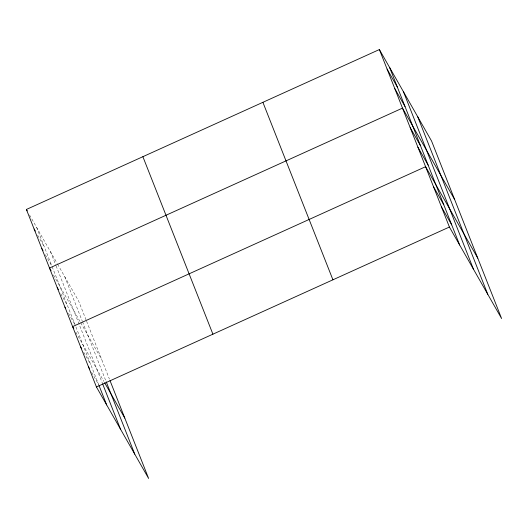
<?xml version="1.0" encoding="UTF-8"?>
<svg xmlns="http://www.w3.org/2000/svg" width="528" height="528" viewBox="0 0 528 528"><rect width="100%" height="100%" fill="white"/><g stroke="black" fill="none" stroke-linecap="round" stroke-linejoin="round"><path stroke-width="0.4" stroke-dasharray="2.64 1.98" d="M29.555 214.988L57.222 263.505M57.618 264.198L78.593 300.967L86.295 320.489M37.653 235.204L44.352 246.952M45.355 254.727L51.658 265.789M53.447 274.943L80.335 322.073M80.731 322.766L101.699 359.535M60.76 293.779L67.459 305.527M68.462 313.302L75.161 325.05M75.768 332.132L103.838 381.341M83.708 352.249L90.803 364.69M91.641 372.365L98.736 384.806L52.054 266.475M86.592 321.242L109.402 379.058M64.753 276.698L82.229 321.004M82.526 321.757L106.227 381.83M50.49 251.698L55.823 265.214M56.12 265.96L102.293 382.998M36.65 227.429L51.757 265.729"/><path stroke-width="0.79" d="M109.996 380.563L148.619 478.454L96.426 386.951L26.4 209.458L379.381 49.546L431.574 141.049L501.6 318.542L449.407 227.033L379.381 49.546M96.426 386.951L449.407 227.033M387.083 69.069L397.333 87.034M394.786 88.592L405.035 106.557M454.687 199.617L402.488 108.115L49.507 268.033L51.084 270.798M410.197 127.637L420.44 145.609M417.899 147.167L428.149 165.132M477.794 258.192L425.601 166.69L72.613 326.608L73.801 328.68M433.534 186.806L443.784 204.772M441.474 206.917L451.717 224.888M26.4 209.458L27.185 210.844M34.102 228.987L35.284 231.059M41.804 248.51L42.986 250.582M57.209 287.555L58.39 289.628M64.911 307.078L65.703 308.464M104.63 382.727L124.806 418.11M80.553 346.718L81.734 348.797M88.486 366.835L89.668 368.907M417.734 116.78L487.76 294.274M403.471 91.78L473.497 269.273M389.631 67.511L459.657 245.005M262.898 102.313L332.924 279.807M142.883 156.691L212.909 334.178M106.227 381.83L134.772 454.192M102.584 383.744L120.516 429.185M99.033 385.552L106.676 404.923"/></g></svg>
